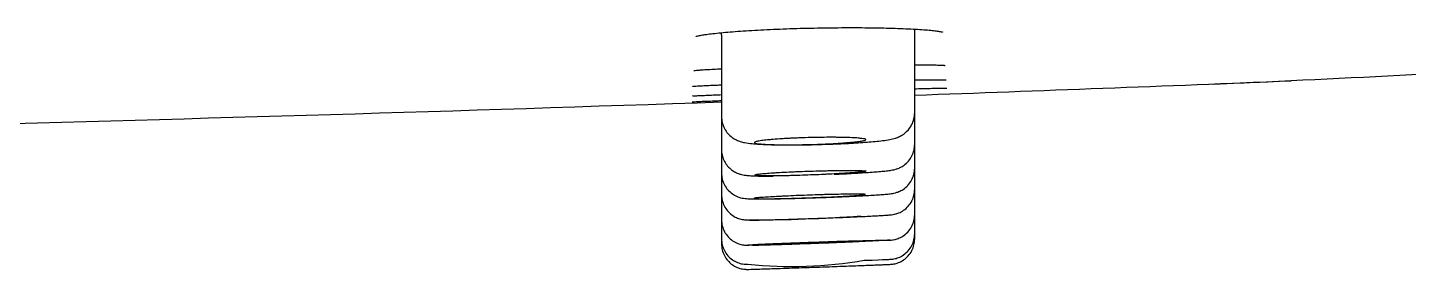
# Model space of a CAD drawing. Header units: millimetres. Extents: x 169 to 4368, y -1049 to 1924.
# Drawn here: x 529.309 to 532.024, y 1204.677 to 1205.152 of the extents above; entities that cross this region are included whole.
import ezdxf

# ---------------------------------------------------------------- set-up
doc = ezdxf.new("R2010")
doc.units = ezdxf.units.MM

msp = doc.modelspace()

# ---------------------------------------------------------------- linework, layer by layer
for p, q in [((530.6737, 1205.1376), (530.6737, 1204.9779)), ((531.0535, 1204.9849), (531.0535, 1205.1436)), ((530.6737, 1204.9779), (530.6737, 1204.913)), ((531.0535, 1204.9228), (531.0535, 1204.9849)), ((531.0535, 1204.8766), (531.0535, 1204.9228)), ((530.6737, 1204.913), (530.6737, 1204.8668)), ((530.6737, 1204.8668), (530.6737, 1204.8247)), ((531.0535, 1204.8348), (531.0535, 1204.8766)), ((530.6737, 1204.8247), (530.6737, 1204.775)), ((531.0535, 1204.785), (531.0535, 1204.8348)), ((531.0535, 1204.7472), (531.0535, 1204.785)), ((530.6737, 1204.775), (530.6737, 1204.7373)), ((530.6737, 1204.7373), (530.6737, 1204.7274)), ((531.0535, 1204.7372), (531.0535, 1204.7472))]:
    msp.add_line(p, q)
for centre, radius, start, end in [((530.5741, 1205.1376), 0.0996, 359.994, 2.821), ((531.153, 1205.1436), 0.0996, 176.5901, 180.0062), ((531.1163, 1205.1599), 0.018, 240.8245, 243.7612), ((524.2722, 1393.3211), 188.4234, 272.062452, 272.287843), ((524.2722, 1393.3211), 188.4234, 271.479321, 271.946905), ((530.73, 1207.7875), 3.0129, 269.9718, 274.134), ((530.7351, 1205.859), 1.0847, 269.7737, 271.5701), ((530.8103, 1205.5539), 0.8707, 264.4146, 279.5208)]:
    msp.add_arc(centre, radius, start, end)
for points, knots in [([(530.6237, 1205.1353), (530.6237, 1205.1353), (530.6242, 1205.1355), (530.6271, 1205.1363), (530.6337, 1205.1376), (530.6437, 1205.1392), (530.6566, 1205.1408), (530.6723, 1205.1425), (530.6904, 1205.1441), (530.7107, 1205.1456), (530.733, 1205.147), (530.7568, 1205.1483), (530.782, 1205.1495), (530.8082, 1205.1505), (530.8351, 1205.1513), (530.8624, 1205.1519), (530.8897, 1205.1523), (530.9167, 1205.1525), (530.9431, 1205.1525), (530.9686, 1205.1523), (530.9929, 1205.1518), (531.0155, 1205.1512), (531.0364, 1205.1504), (531.0552, 1205.1495), (531.0716, 1205.1484), (531.0853, 1205.1473), (531.0961, 1205.1461), (531.1037, 1205.1449), (531.1065, 1205.1443), (531.1074, 1205.144)], [0, 0, 0, 0, 0.013058, 0.043011, 0.077652, 0.11476, 0.15297, 0.191675, 0.230666, 0.269801, 0.309037, 0.34823, 0.387567, 0.426823, 0.466114, 0.505398, 0.544651, 0.583901, 0.623171, 0.662414, 0.701543, 0.740763, 0.779859, 0.818841, 0.857631, 0.895969, 0.933541, 0.969321, 1, 1, 1, 1]), ([(532.4943, 1205.0856), (532.373, 1205.0781), (532.2498, 1205.0711), (531.9995, 1205.0578), (531.8724, 1205.0515), (531.7105, 1205.0439), (531.6759, 1205.0423), (531.6412, 1205.0408)], [0, 0, 0, 0, 0.4360712, 0.4360712, 0.8792363, 0.8792363, 1, 1, 1, 1]), ([(530.619, 1205.068), (530.619, 1205.068), (530.62, 1205.0681), (530.6242, 1205.0686), (530.6322, 1205.0693), (530.6435, 1205.0701), (530.6574, 1205.0708), (530.6682, 1205.0714), (530.6737, 1205.0716)], [0, 0, 0, 0, 0.099906, 0.264334, 0.446027, 0.633968, 0.824175, 1, 1, 1, 1]), ([(531.0535, 1205.0795), (531.0584, 1205.0795), (531.0689, 1205.0794), (531.0833, 1205.0793), (531.0959, 1205.0791), (531.1055, 1205.0788), (531.1095, 1205.0785), (531.1112, 1205.0784)], [0, 0, 0, 0, 0.168422, 0.382179, 0.593792, 0.802307, 1, 1, 1, 1]), ([(531.1112, 1205.0784), (531.1113, 1205.0784), (531.1114, 1205.0784), (531.1117, 1205.0784), (531.112, 1205.0784), (531.1122, 1205.0783), (531.1125, 1205.0783), (531.1127, 1205.0783), (531.1129, 1205.0783), (531.113, 1205.0783), (531.1132, 1205.0782), (531.1133, 1205.0782), (531.1134, 1205.0782), (531.1135, 1205.0782), (531.1135, 1205.0782), (531.1136, 1205.0782), (531.1136, 1205.0782), (531.1136, 1205.0782), (531.1136, 1205.0782)], [0, 0, 0, 0, 0.046758, 0.123249, 0.198719, 0.272959, 0.34588, 0.417391, 0.487398, 0.555808, 0.622525, 0.687463, 0.750536, 0.811669, 0.870799, 0.927875, 0.982859, 1, 1, 1, 1]), ([(530.6174, 1205.0371), (530.6174, 1205.0371), (530.6178, 1205.0371), (530.6202, 1205.0374), (530.6263, 1205.0378), (530.6358, 1205.0383), (530.6482, 1205.0389), (530.6612, 1205.0395), (530.6702, 1205.0398), (530.6737, 1205.0399)], [0, 0, 0, 0, 0.0380315, 0.1833688, 0.3542031, 0.5320544, 0.7122389, 0.8932961, 1, 1, 1, 1]), ([(531.0535, 1205.0497), (531.0587, 1205.0498), (531.0695, 1205.0499), (531.084, 1205.0501), (531.0964, 1205.0502), (531.1062, 1205.0502), (531.1104, 1205.0501), (531.1122, 1205.0501)], [0, 0, 0, 0, 0.177383, 0.386439, 0.594058, 0.800162, 1, 1, 1, 1]), ([(531.0535, 1205.0324), (531.0587, 1205.0325), (531.0696, 1205.0328), (531.0843, 1205.0331), (531.0969, 1205.0334), (531.1067, 1205.0335), (531.1109, 1205.0336), (531.1127, 1205.0336)], [0, 0, 0, 0, 0.178492, 0.388711, 0.597736, 0.80593, 1, 1, 1, 1]), ([(531.1122, 1205.0501), (531.1123, 1205.0501), (531.1125, 1205.0501), (531.1128, 1205.0501), (531.1131, 1205.0501), (531.1135, 1205.0501), (531.1137, 1205.0501), (531.114, 1205.05), (531.1143, 1205.05), (531.1145, 1205.05), (531.1147, 1205.05), (531.1149, 1205.05), (531.115, 1205.05), (531.1151, 1205.05), (531.1152, 1205.05), (531.1153, 1205.05), (531.1154, 1205.05), (531.1154, 1205.05), (531.1155, 1205.05), (531.1155, 1205.05), (531.1155, 1205.05)], [0, 0, 0, 0, 0.038496, 0.10551, 0.171901, 0.237526, 0.302307, 0.366159, 0.428988, 0.49069, 0.551151, 0.610253, 0.667872, 0.72388, 0.778152, 0.830571, 0.881027, 0.929431, 0.975709, 1, 1, 1, 1]), ([(531.1127, 1205.0336), (531.1128, 1205.0336), (531.113, 1205.0336), (531.1134, 1205.0336), (531.1137, 1205.0336), (531.1141, 1205.0336), (531.1144, 1205.0336), (531.1147, 1205.0336), (531.1149, 1205.0336), (531.1152, 1205.0336), (531.1154, 1205.0336), (531.1156, 1205.0336), (531.1158, 1205.0336), (531.116, 1205.0335), (531.1161, 1205.0335), (531.1162, 1205.0335), (531.1163, 1205.0335), (531.1164, 1205.0335), (531.1165, 1205.0335), (531.1165, 1205.0335), (531.1165, 1205.0335), (531.1165, 1205.0335), (531.1165, 1205.0335)], [0, 0, 0, 0, 0.03442, 0.096249, 0.157662, 0.218564, 0.278897, 0.338596, 0.397581, 0.455762, 0.513036, 0.569286, 0.62438, 0.678174, 0.730514, 0.781237, 0.830183, 0.877194, 0.922128, 0.960455, 0.996803, 1, 1, 1, 1]), ([(530.6157, 1205.0066), (530.6157, 1205.0066), (530.616, 1205.0067), (530.6179, 1205.0068), (530.6236, 1205.0071), (530.6325, 1205.0075), (530.6445, 1205.008), (530.6583, 1205.0085), (530.6687, 1205.0089), (530.6737, 1205.0091)], [0, 0, 0, 0, 0.020409, 0.162954, 0.331921, 0.504934, 0.67934, 0.854266, 1, 1, 1, 1]), ([(530.6165, 1205.0181), (530.6165, 1205.0181), (530.6168, 1205.0181), (530.619, 1205.0183), (530.6249, 1205.0187), (530.634, 1205.0191), (530.6462, 1205.0197), (530.6597, 1205.0202), (530.6695, 1205.0206), (530.6737, 1205.0208)], [0, 0, 0, 0, 0.026654, 0.170012, 0.340084, 0.51618, 0.694071, 0.87269, 1, 1, 1, 1]), ([(530.6737, 1204.9779), (530.6737, 1204.9733), (530.6747, 1204.9658), (530.6792, 1204.9538), (530.686, 1204.9442), (530.6944, 1204.9365), (530.7032, 1204.9314), (530.7118, 1204.9282), (530.7216, 1204.9259), (530.7326, 1204.9245), (530.7476, 1204.9234), (530.7634, 1204.9227), (530.7807, 1204.9222), (530.7993, 1204.922), (530.8192, 1204.922), (530.8399, 1204.9222), (530.8611, 1204.9226), (530.8824, 1204.9233), (530.9034, 1204.924), (530.9236, 1204.925), (530.9427, 1204.9261), (530.9603, 1204.9274), (530.9764, 1204.9288), (530.9914, 1204.9305), (531.0039, 1204.9324), (531.0137, 1204.9346), (531.0232, 1204.9381), (531.0322, 1204.9431), (531.0408, 1204.9508), (531.048, 1204.9608), (531.0525, 1204.9729), (531.0535, 1204.9805), (531.0535, 1204.9849)], [0, 0, 0, 0, 0.022898, 0.045594, 0.06817, 0.089935, 0.110208, 0.130766, 0.158536, 0.213258, 0.258386, 0.299487, 0.339291, 0.37852, 0.417477, 0.456177, 0.494891, 0.533549, 0.572287, 0.611127, 0.650219, 0.689741, 0.730083, 0.771898, 0.823096, 0.86453, 0.88758, 0.908407, 0.930775, 0.954215, 0.977662, 1, 1, 1, 1]), ([(530.7385, 1204.9267), (530.7386, 1204.9272), (530.7394, 1204.9277), (530.7416, 1204.9284), (530.7425, 1204.9286), (530.7447, 1204.9291), (530.7459, 1204.9294), (530.7502, 1204.9301), (530.7536, 1204.9306), (530.7597, 1204.9313), (530.7618, 1204.9315), (530.7665, 1204.932), (530.7689, 1204.9322), (530.7766, 1204.9329), (530.7821, 1204.9333), (530.7911, 1204.9339), (530.7943, 1204.9341), (530.8006, 1204.9345), (530.8071, 1204.9349), (530.8138, 1204.9352), (530.8207, 1204.9355), (530.8242, 1204.9356), (530.8348, 1204.936), (530.842, 1204.9362), (530.8527, 1204.9365), (530.8562, 1204.9366), (530.8634, 1204.9367), (530.867, 1204.9368), (530.8775, 1204.9369), (530.8843, 1204.9369), (530.8942, 1204.9369), (530.8974, 1204.9369), (530.9037, 1204.9368), (530.9068, 1204.9368), (530.9156, 1204.9366), (530.9211, 1204.9365), (530.9311, 1204.9361), (530.9356, 1204.9359), (530.9414, 1204.9355), (530.9432, 1204.9353), (530.9465, 1204.935), (530.948, 1204.9348), (530.952, 1204.9343), (530.954, 1204.934), (530.9566, 1204.9332), (530.9573, 1204.9327), (530.9571, 1204.9319), (530.9563, 1204.9314), (530.9541, 1204.9307), (530.9532, 1204.9305), (530.951, 1204.93), (530.9485, 1204.9295), (530.9454, 1204.929), (530.942, 1204.9286), (530.9401, 1204.9283), (530.934, 1204.9276), (530.9294, 1204.9272), (530.9217, 1204.9265), (530.9191, 1204.9263), (530.9135, 1204.9259), (530.9105, 1204.9257), (530.9016, 1204.9251), (530.8952, 1204.9247), (530.8853, 1204.9242), (530.8819, 1204.924), (530.875, 1204.9237), (530.8715, 1204.9236), (530.861, 1204.9232), (530.8539, 1204.923), (530.843, 1204.9227), (530.8394, 1204.9226), (530.8323, 1204.9225), (530.8253, 1204.9223), (530.8184, 1204.9223), (530.8115, 1204.9222), (530.8081, 1204.9222), (530.7982, 1204.9222), (530.792, 1204.9222), (530.7802, 1204.9224), (530.7746, 1204.9225), (530.7646, 1204.9229), (530.7601, 1204.9231), (530.7543, 1204.9235), (530.7524, 1204.9237), (530.7491, 1204.924), (530.7477, 1204.9242), (530.7437, 1204.9247), (530.7417, 1204.925), (530.739, 1204.9259), (530.7384, 1204.9263), (530.7385, 1204.9267)], [0, 0, 0, 0, 0.03125, 0.03125, 0.046875, 0.046875, 0.0625, 0.0625, 0.09375, 0.09375, 0.109375, 0.109375, 0.125, 0.125, 0.15625, 0.15625, 0.171875, 0.171875, 0.1875, 0.203125, 0.203125, 0.21875, 0.21875, 0.25, 0.25, 0.265625, 0.265625, 0.28125, 0.28125, 0.3125, 0.3125, 0.328125, 0.328125, 0.34375, 0.34375, 0.375, 0.375, 0.40625, 0.40625, 0.421875, 0.421875, 0.4375, 0.4375, 0.46875, 0.46875, 0.5, 0.5, 0.53125, 0.53125, 0.546875, 0.546875, 0.5625, 0.578125, 0.578125, 0.59375, 0.59375, 0.625, 0.625, 0.640625, 0.640625, 0.65625, 0.65625, 0.6875, 0.6875, 0.703125, 0.703125, 0.71875, 0.71875, 0.75, 0.75, 0.765625, 0.765625, 0.78125, 0.796875, 0.796875, 0.8125, 0.8125, 0.84375, 0.84375, 0.875, 0.875, 0.90625, 0.90625, 0.921875, 0.921875, 0.9375, 0.9375, 0.96875, 0.96875, 1, 1, 1, 1]), ([(530.8949, 1204.8643), (530.8951, 1204.8643), (530.9018, 1204.8646), (530.915, 1204.8652), (530.9335, 1204.8662), (530.9507, 1204.8672), (530.9664, 1204.8683), (530.9804, 1204.8693), (530.9928, 1204.8704), (531.003, 1204.8716), (531.0099, 1204.8726), (531.0172, 1204.8744), (531.0248, 1204.8772), (531.0334, 1204.8822), (531.0418, 1204.8901), (531.0486, 1204.9), (531.0526, 1204.9116), (531.0535, 1204.9187), (531.0535, 1204.9228)], [0, 0, 0, 0, 0.001985, 0.08348, 0.165036, 0.247062, 0.329505, 0.413085, 0.499488, 0.597634, 0.687994, 0.729171, 0.765637, 0.807715, 0.856112, 0.905571, 0.954641, 1, 1, 1, 1]), ([(530.6737, 1204.913), (530.6737, 1204.9091), (530.6745, 1204.9025), (530.6779, 1204.8917), (530.6836, 1204.8825), (530.6909, 1204.8746), (530.6989, 1204.8691), (530.7066, 1204.8656), (530.7135, 1204.8636), (530.7208, 1204.8622), (530.7285, 1204.8615), (530.7389, 1204.861), (530.7515, 1204.8607), (530.7596, 1204.8606), (530.7645, 1204.8605)], [0, 0, 0, 0, 0.063433, 0.130212, 0.196346, 0.260713, 0.321894, 0.375828, 0.426775, 0.490374, 0.62678, 0.766612, 0.888898, 1, 1, 1, 1]), ([(530.6737, 1204.8668), (530.6737, 1204.8623), (530.6747, 1204.8549), (530.679, 1204.8431), (530.6859, 1204.8334), (530.6946, 1204.8256), (530.7035, 1204.8207), (530.7115, 1204.818), (530.7182, 1204.8168), (530.7247, 1204.8162), (530.7322, 1204.8159), (530.7441, 1204.8158), (530.7573, 1204.8158), (530.7725, 1204.816), (530.7895, 1204.8163), (530.8081, 1204.8167), (530.8278, 1204.8172), (530.8483, 1204.8179), (530.8692, 1204.8186), (530.8899, 1204.8193), (530.9102, 1204.8202), (530.9295, 1204.821), (530.9476, 1204.8219), (530.9639, 1204.8228), (530.9784, 1204.8237), (530.9908, 1204.8246), (531.0014, 1204.8255), (531.0078, 1204.8263), (531.0148, 1204.8276), (531.0225, 1204.83), (531.0315, 1204.8346), (531.0405, 1204.8423), (531.0479, 1204.8523), (531.0524, 1204.8645), (531.0534, 1204.8721), (531.0535, 1204.8766)], [0, 0, 0, 0, 0.021534, 0.043278, 0.064771, 0.085778, 0.105055, 0.120122, 0.13475, 0.157274, 0.207436, 0.248032, 0.286377, 0.323957, 0.361302, 0.398423, 0.435501, 0.472564, 0.509596, 0.546658, 0.583678, 0.620845, 0.65804, 0.695496, 0.733206, 0.771811, 0.81368, 0.858748, 0.877119, 0.892516, 0.911148, 0.933131, 0.955743, 0.978133, 1, 1, 1, 1]), ([(530.7714, 1204.8609), (530.7662, 1204.8609), (530.7617, 1204.861), (530.7558, 1204.8611), (530.7539, 1204.8612), (530.7506, 1204.8613), (530.749, 1204.8614), (530.7449, 1204.8617), (530.7428, 1204.8619), (530.7407, 1204.8622), (530.7402, 1204.8623), (530.7395, 1204.8626), (530.7393, 1204.8627), (530.7393, 1204.8631), (530.74, 1204.8634), (530.7421, 1204.8639), (530.743, 1204.8641), (530.7451, 1204.8644), (530.7475, 1204.8647), (530.7505, 1204.8651), (530.7539, 1204.8654), (530.7558, 1204.8656), (530.7617, 1204.8661), (530.7663, 1204.8665), (530.7738, 1204.867), (530.7765, 1204.8672), (530.782, 1204.8676), (530.7849, 1204.8677), (530.7938, 1204.8682), (530.8001, 1204.8686), (530.81, 1204.869), (530.8134, 1204.8692), (530.8203, 1204.8695), (530.8238, 1204.8696), (530.8342, 1204.87), (530.8413, 1204.8703), (530.8558, 1204.8707), (530.8629, 1204.8709), (530.8734, 1204.8712), (530.8768, 1204.8713), (530.8837, 1204.8714), (530.8871, 1204.8714), (530.8971, 1204.8716), (530.9034, 1204.8717), (530.9153, 1204.8717), (530.9209, 1204.8717), (530.926, 1204.8717)], [0, 0, 0, 0, 0.0625, 0.0625, 0.09375, 0.09375, 0.125, 0.125, 0.1875, 0.1875, 0.21875, 0.21875, 0.25, 0.25, 0.3125, 0.3125, 0.34375, 0.34375, 0.375, 0.40625, 0.40625, 0.4375, 0.4375, 0.5, 0.5, 0.53125, 0.53125, 0.5625, 0.5625, 0.625, 0.625, 0.65625, 0.65625, 0.6875, 0.6875, 0.75, 0.75, 0.8125, 0.8125, 0.84375, 0.84375, 0.875, 0.875, 0.9375, 0.9375, 1, 1, 1, 1]), ([(530.926, 1204.8717), (530.9311, 1204.8717), (530.9356, 1204.8717), (530.9416, 1204.8717), (530.9434, 1204.8717), (530.9468, 1204.8716), (530.9483, 1204.8715), (530.9524, 1204.8714), (530.9545, 1204.8713), (530.9566, 1204.871), (530.9571, 1204.8709), (530.9578, 1204.8707), (530.958, 1204.8706), (530.958, 1204.8703), (530.9573, 1204.87), (530.9552, 1204.8696), (530.9543, 1204.8695), (530.9523, 1204.8692), (530.9499, 1204.8689), (530.9468, 1204.8686), (530.9434, 1204.8682), (530.9416, 1204.8681), (530.9356, 1204.8676), (530.9311, 1204.8672), (530.9235, 1204.8667), (530.9209, 1204.8665), (530.9153, 1204.8661), (530.9124, 1204.866), (530.9035, 1204.8654), (530.8972, 1204.8651), (530.8873, 1204.8646), (530.8839, 1204.8644), (530.877, 1204.8641), (530.8736, 1204.8639), (530.8631, 1204.8634), (530.856, 1204.8631), (530.8416, 1204.8626), (530.8344, 1204.8623), (530.824, 1204.862), (530.8205, 1204.8619), (530.8136, 1204.8617), (530.8102, 1204.8616), (530.8003, 1204.8613), (530.794, 1204.8612), (530.7821, 1204.861), (530.7765, 1204.8609), (530.7714, 1204.8609)], [0, 0, 0, 0, 0.0625, 0.0625, 0.09375, 0.09375, 0.125, 0.125, 0.1875, 0.1875, 0.21875, 0.21875, 0.25, 0.25, 0.3125, 0.3125, 0.34375, 0.34375, 0.375, 0.40625, 0.40625, 0.4375, 0.4375, 0.5, 0.5, 0.53125, 0.53125, 0.5625, 0.5625, 0.625, 0.625, 0.65625, 0.65625, 0.6875, 0.6875, 0.75, 0.75, 0.8125, 0.8125, 0.84375, 0.84375, 0.875, 0.875, 0.9375, 0.9375, 1, 1, 1, 1]), ([(530.6737, 1204.8247), (530.6737, 1204.8205), (530.6746, 1204.8134), (530.6786, 1204.8019), (530.6851, 1204.7923), (530.6935, 1204.7843), (530.7026, 1204.779), (530.7109, 1204.7761), (530.7176, 1204.7749), (530.7232, 1204.7745), (530.7279, 1204.7744), (530.7358, 1204.7743), (530.7425, 1204.7744), (530.7457, 1204.7744)], [0, 0, 0, 0, 0.079489, 0.162329, 0.244282, 0.32491, 0.401717, 0.464576, 0.512443, 0.568547, 0.715427, 0.877841, 1, 1, 1, 1]), ([(530.8472, 1204.8232), (530.8544, 1204.8235), (530.8615, 1204.8237), (530.872, 1204.8241), (530.8755, 1204.8242), (530.8824, 1204.8243), (530.8858, 1204.8244), (530.8957, 1204.8247), (530.902, 1204.8248), (530.911, 1204.825), (530.9139, 1204.8251), (530.9194, 1204.8251), (530.9221, 1204.8252), (530.9297, 1204.8253), (530.9342, 1204.8253), (530.9403, 1204.8253), (530.9421, 1204.8253), (530.9455, 1204.8253), (530.9486, 1204.8252), (530.951, 1204.8252), (530.9531, 1204.8251), (530.954, 1204.825), (530.9561, 1204.8248), (530.9568, 1204.8247), (530.9569, 1204.8245), (530.9567, 1204.8244), (530.956, 1204.8242), (530.9555, 1204.8241), (530.9534, 1204.8238), (530.9514, 1204.8235), (530.9473, 1204.8232), (530.9458, 1204.823), (530.9424, 1204.8228), (530.9406, 1204.8226), (530.9346, 1204.8222), (530.9301, 1204.8219), (530.92, 1204.8213), (530.9145, 1204.821), (530.9056, 1204.8206), (530.9025, 1204.8204), (530.8962, 1204.8201), (530.893, 1204.82), (530.883, 1204.8195), (530.8762, 1204.8193), (530.8622, 1204.8187), (530.855, 1204.8184), (530.8407, 1204.8179), (530.8336, 1204.8177), (530.823, 1204.8174), (530.8195, 1204.8173), (530.8127, 1204.8171), (530.8059, 1204.8169), (530.7995, 1204.8168), (530.7932, 1204.8166), (530.7901, 1204.8165), (530.7811, 1204.8164), (530.7755, 1204.8163), (530.7679, 1204.8162), (530.7655, 1204.8162), (530.7609, 1204.8161), (530.7588, 1204.8161), (530.7528, 1204.8161), (530.7494, 1204.8162), (530.7453, 1204.8162), (530.744, 1204.8163), (530.7419, 1204.8164), (530.741, 1204.8164), (530.7389, 1204.8166), (530.7382, 1204.8167), (530.7382, 1204.817), (530.7383, 1204.8171), (530.739, 1204.8173), (530.74, 1204.8175), (530.7417, 1204.8177), (530.7438, 1204.8179), (530.745, 1204.818), (530.7491, 1204.8184), (530.7524, 1204.8187), (530.7603, 1204.8192), (530.7649, 1204.8195), (530.775, 1204.8201), (530.7805, 1204.8204), (530.7894, 1204.8208), (530.7925, 1204.821), (530.7988, 1204.8213), (530.802, 1204.8214), (530.8119, 1204.8219), (530.8187, 1204.8222), (530.8328, 1204.8227), (530.84, 1204.823), (530.8472, 1204.8232)], [0, 0, 0, 0, 0.03125, 0.03125, 0.046875, 0.046875, 0.0625, 0.0625, 0.09375, 0.09375, 0.109375, 0.109375, 0.125, 0.125, 0.15625, 0.15625, 0.171875, 0.171875, 0.1875, 0.203125, 0.203125, 0.21875, 0.21875, 0.25, 0.25, 0.265625, 0.265625, 0.28125, 0.28125, 0.3125, 0.3125, 0.328125, 0.328125, 0.34375, 0.34375, 0.375, 0.375, 0.40625, 0.40625, 0.421875, 0.421875, 0.4375, 0.4375, 0.46875, 0.46875, 0.5, 0.5, 0.53125, 0.53125, 0.546875, 0.546875, 0.5625, 0.578125, 0.578125, 0.59375, 0.59375, 0.625, 0.625, 0.640625, 0.640625, 0.65625, 0.65625, 0.6875, 0.6875, 0.703125, 0.703125, 0.71875, 0.71875, 0.75, 0.75, 0.765625, 0.765625, 0.78125, 0.796875, 0.796875, 0.8125, 0.8125, 0.84375, 0.84375, 0.875, 0.875, 0.90625, 0.90625, 0.921875, 0.921875, 0.9375, 0.9375, 0.96875, 0.96875, 1, 1, 1, 1]), ([(530.8681, 1204.7779), (530.8753, 1204.7782), (530.8874, 1204.7786), (530.9077, 1204.7794), (530.9263, 1204.7802), (530.9442, 1204.781), (530.9603, 1204.7817), (530.9746, 1204.7825), (530.9869, 1204.7832), (530.9974, 1204.7838), (531.0045, 1204.7844), (531.0091, 1204.7849), (531.0152, 1204.786), (531.0232, 1204.7885), (531.0322, 1204.7933), (531.0413, 1204.8013), (531.0483, 1204.8114), (531.0525, 1204.8232), (531.0535, 1204.8305), (531.0535, 1204.8348)], [0, 0, 0, 0, 0.069733, 0.142336, 0.214932, 0.287549, 0.360502, 0.433718, 0.50771, 0.583785, 0.674527, 0.731184, 0.758223, 0.786731, 0.82593, 0.870269, 0.914669, 0.958536, 1, 1, 1, 1]), ([(531.0015, 1204.7346), (531.003, 1204.7347), (531.0055, 1204.7349), (531.008, 1204.7351), (531.0137, 1204.7359), (531.0219, 1204.7382), (531.031, 1204.7427), (531.0404, 1204.7505), (531.0478, 1204.7606), (531.0524, 1204.7728), (531.0534, 1204.7805), (531.0535, 1204.785)], [0, 0, 0, 0, 0.141122, 0.272074, 0.332764, 0.409365, 0.514668, 0.63402, 0.757989, 0.880258, 1, 1, 1, 1]), ([(530.6737, 1204.775), (530.6737, 1204.7705), (530.6747, 1204.763), (530.6791, 1204.7511), (530.6861, 1204.7414), (530.6951, 1204.7334), (530.7047, 1204.7284), (530.7132, 1204.7259), (530.7199, 1204.725), (530.7238, 1204.7249), (530.7257, 1204.7249), (530.7271, 1204.7249)], [0, 0, 0, 0, 0.123426, 0.246824, 0.368845, 0.488939, 0.604436, 0.697213, 0.758369, 0.829866, 1, 1, 1, 1]), ([(530.7487, 1204.7745), (530.7523, 1204.7745), (530.7604, 1204.7747), (530.7749, 1204.775), (530.7914, 1204.7754), (530.8096, 1204.776), (530.8285, 1204.7766), (530.8488, 1204.7772), (530.861, 1204.7777), (530.8681, 1204.7779)], [0, 0, 0, 0, 0.134434, 0.280527, 0.425836, 0.570746, 0.715718, 0.860505, 1, 1, 1, 1]), ([(530.6737, 1204.7373), (530.6737, 1204.733), (530.6747, 1204.7256), (530.6789, 1204.7139), (530.6858, 1204.7041), (530.6946, 1204.696), (530.7049, 1204.6906), (530.7135, 1204.6881), (530.7211, 1204.6873), (530.7242, 1204.6873), (530.7251, 1204.6873), (530.7256, 1204.6873)], [0, 0, 0, 0, 0.131598, 0.267094, 0.401103, 0.533165, 0.662034, 0.779251, 0.845162, 0.894582, 1, 1, 1, 1]), ([(530.8493, 1204.7304), (530.8402, 1204.73), (530.8221, 1204.7294), (530.7969, 1204.7284), (530.7741, 1204.7275), (530.755, 1204.7267), (530.74, 1204.726), (530.7299, 1204.7254), (530.7249, 1204.7251), (530.7255, 1204.7249), (530.7313, 1204.7249), (530.7423, 1204.7251), (530.758, 1204.7254), (530.7779, 1204.726), (530.801, 1204.7267), (530.8267, 1204.7276), (530.8539, 1204.7285), (530.8815, 1204.7295), (530.9085, 1204.7305), (530.9338, 1204.7315), (530.9565, 1204.7325), (530.9757, 1204.7333), (530.9907, 1204.734), (531.0008, 1204.7346), (531.0058, 1204.7349), (531.0053, 1204.7351), (530.9995, 1204.7351), (530.9884, 1204.7348), (530.9728, 1204.7344), (530.9529, 1204.7339), (530.9297, 1204.7331), (530.904, 1204.7323), (530.8768, 1204.7314), (530.8584, 1204.7307), (530.8493, 1204.7304)], [0, 0, 0, 0, 0.031268, 0.062569, 0.093796, 0.125083, 0.156311, 0.187597, 0.218796, 0.250055, 0.281237, 0.312485, 0.34366, 0.374914, 0.406098, 0.437368, 0.468581, 0.499875, 0.531106, 0.562407, 0.593659, 0.624971, 0.656174, 0.687434, 0.718664, 0.749954, 0.781173, 0.812461, 0.843647, 0.874914, 0.906085, 0.937343, 0.96865, 1, 1, 1, 1]), ([(530.8549, 1204.7303), (530.8621, 1204.7305), (530.8691, 1204.7308), (530.8793, 1204.7311), (530.8826, 1204.7312), (530.8893, 1204.7314), (530.8925, 1204.7316), (530.902, 1204.7319), (530.9079, 1204.732), (530.9162, 1204.7323), (530.9188, 1204.7324), (530.9239, 1204.7325), (530.9263, 1204.7326), (530.9331, 1204.7328), (530.937, 1204.7329), (530.9421, 1204.733), (530.9436, 1204.733), (530.9463, 1204.7331), (530.9487, 1204.7331), (530.9504, 1204.7331), (530.9518, 1204.7331), (530.9523, 1204.7331), (530.9533, 1204.7331), (530.9533, 1204.733), (530.9522, 1204.7329), (530.9517, 1204.7328), (530.9503, 1204.7327), (530.9494, 1204.7327), (530.9462, 1204.7325), (530.9435, 1204.7324), (530.9384, 1204.7321), (530.9365, 1204.732), (530.9325, 1204.7318), (530.9304, 1204.7317), (530.9236, 1204.7314), (530.9185, 1204.7312), (530.9073, 1204.7307), (530.9014, 1204.7305), (530.892, 1204.7301), (530.8887, 1204.73), (530.8821, 1204.7297), (530.8787, 1204.7296), (530.8684, 1204.7292), (530.8614, 1204.7289), (530.8472, 1204.7284), (530.8399, 1204.7282), (530.8257, 1204.7277), (530.8187, 1204.7274), (530.8084, 1204.7271), (530.805, 1204.727), (530.7984, 1204.7268), (530.792, 1204.7265), (530.7859, 1204.7264), (530.7799, 1204.7262), (530.777, 1204.7261), (530.7687, 1204.7258), (530.7637, 1204.7257), (530.7569, 1204.7255), (530.7548, 1204.7255), (530.7508, 1204.7254), (530.7489, 1204.7253), (530.7439, 1204.7252), (530.7412, 1204.7252), (530.7381, 1204.7252), (530.7372, 1204.7252), (530.7358, 1204.7252), (530.7353, 1204.7252), (530.7343, 1204.7252), (530.7343, 1204.7253), (530.7354, 1204.7254), (530.7359, 1204.7254), (530.7373, 1204.7255), (530.7391, 1204.7257), (530.7415, 1204.7258), (530.7443, 1204.7259), (530.7458, 1204.726), (530.7509, 1204.7263), (530.7549, 1204.7264), (530.764, 1204.7268), (530.7691, 1204.7271), (530.7802, 1204.7275), (530.7861, 1204.7278), (530.7956, 1204.7281), (530.7989, 1204.7283), (530.8055, 1204.7285), (530.8089, 1204.7286), (530.8191, 1204.729), (530.8262, 1204.7293), (530.8405, 1204.7298), (530.8477, 1204.73), (530.8549, 1204.7303)], [0, 0, 0, 0, 0.03125, 0.03125, 0.046875, 0.046875, 0.0625, 0.0625, 0.09375, 0.09375, 0.109375, 0.109375, 0.125, 0.125, 0.15625, 0.15625, 0.171875, 0.171875, 0.1875, 0.203125, 0.203125, 0.21875, 0.21875, 0.25, 0.25, 0.265625, 0.265625, 0.28125, 0.28125, 0.3125, 0.3125, 0.328125, 0.328125, 0.34375, 0.34375, 0.375, 0.375, 0.40625, 0.40625, 0.421875, 0.421875, 0.4375, 0.4375, 0.46875, 0.46875, 0.5, 0.5, 0.53125, 0.53125, 0.546875, 0.546875, 0.5625, 0.578125, 0.578125, 0.59375, 0.59375, 0.625, 0.625, 0.640625, 0.640625, 0.65625, 0.65625, 0.6875, 0.6875, 0.703125, 0.703125, 0.71875, 0.71875, 0.75, 0.75, 0.765625, 0.765625, 0.78125, 0.796875, 0.796875, 0.8125, 0.8125, 0.84375, 0.84375, 0.875, 0.875, 0.90625, 0.90625, 0.921875, 0.921875, 0.9375, 0.9375, 0.96875, 0.96875, 1, 1, 1, 1]), ([(530.8914, 1204.6829), (530.8984, 1204.6831), (530.91, 1204.6836), (530.9291, 1204.6843), (530.9462, 1204.6849), (530.9622, 1204.6855), (530.9758, 1204.686), (530.9874, 1204.6865), (530.9963, 1204.6868), (531.0029, 1204.6871), (531.0053, 1204.6873), (531.0078, 1204.6874), (531.0142, 1204.6882), (531.0223, 1204.6906), (531.0321, 1204.6956), (531.0412, 1204.7037), (531.0483, 1204.7138), (531.0525, 1204.7256), (531.0535, 1204.733), (531.0535, 1204.7372)], [0, 0, 0, 0, 0.072568, 0.149417, 0.226392, 0.303241, 0.380279, 0.457333, 0.534812, 0.61399, 0.697192, 0.719494, 0.737614, 0.772862, 0.815819, 0.861984, 0.90929, 0.955962, 1, 1, 1, 1]), ([(530.9544, 1204.6952), (531.0018, 1204.697), (531.0008, 1204.697), (531.0066, 1204.6973), (531.007, 1204.6973), (531.0078, 1204.6973), (531.0142, 1204.6981), (531.0223, 1204.7005), (531.0321, 1204.7056), (531.0412, 1204.7137), (531.0483, 1204.7237), (531.0525, 1204.7356), (531.0535, 1204.7429), (531.0535, 1204.7472)], [0, 0, 0, 0, 0.841809, 0.841809, 0.841809, 0.853459, 0.862925, 0.881339, 0.903781, 0.927898, 0.952611, 0.976993, 1, 1, 1, 1]), ([(530.6737, 1204.7274), (530.6737, 1204.7231), (530.6747, 1204.7158), (530.6788, 1204.7042), (530.6856, 1204.6945), (530.6942, 1204.6864), (530.7043, 1204.6809), (530.713, 1204.6782), (530.7206, 1204.6774), (530.7248, 1204.6774), (530.726, 1204.6774), (530.7307, 1204.6775), (530.7384, 1204.6777), (530.7488, 1204.6781), (530.7615, 1204.6785), (530.7764, 1204.6789), (530.7932, 1204.6795), (530.8115, 1204.6801), (530.8311, 1204.6808), (530.8509, 1204.6815), (530.8719, 1204.6822), (530.8842, 1204.6826), (530.8914, 1204.6829)], [0, 0, 0, 0, 0.03655, 0.074206, 0.111456, 0.148177, 0.184049, 0.217104, 0.236524, 0.24985, 0.290154, 0.361338, 0.426206, 0.490423, 0.554356, 0.618188, 0.682178, 0.746019, 0.80979, 0.873644, 0.937468, 1, 1, 1, 1])]:
    msp.add_open_spline(points, degree=3, knots=knots)
msp.add_open_spline([(530.7648, 1204.8605), (530.7685, 1204.8606), (530.7719, 1204.8606), (530.7755, 1204.8606)], degree=3)

doc.saveas('drawing.dxf')
